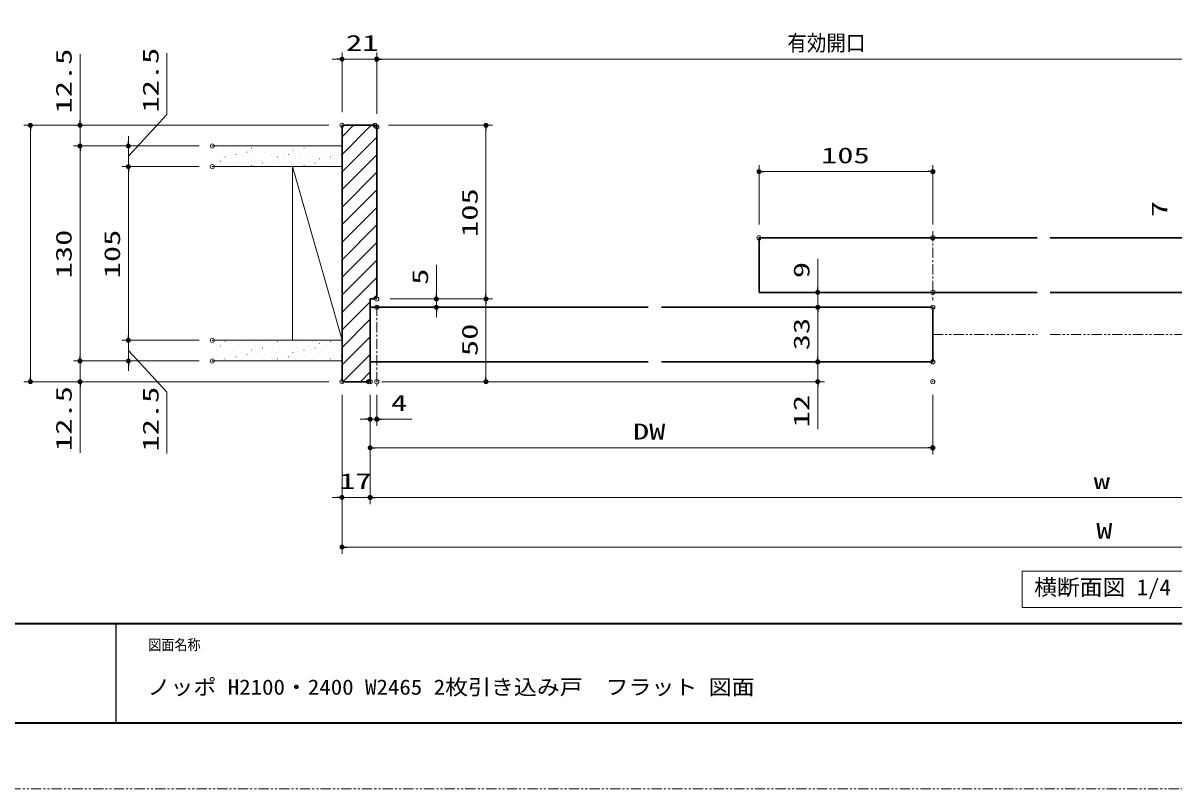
# Model space of a CAD drawing. Units: millimetres, scale not verified. Extents: x -1306 to 1306, y -607 to 607.
# Drawn here: x -949 to -253, y -594 to -131 of the extents above; entities that cross this region are included whole.
import ezdxf
from ezdxf.enums import TextEntityAlignment as Align

# ---------------------------------------------------------------- set-up
doc = ezdxf.new("R2010")
doc.units = ezdxf.units.MM
doc.header["$LTSCALE"] = 5
doc.header["$PDMODE"] = 32
doc.header["$PDSIZE"] = 2.5
doc.linetypes.add('USER1', pattern=[2.5, 1.25, -0.25, 0.25, -0.25, 0.25, -0.25])
doc.linetypes.add('USER3', pattern=[2, 1.25, -0.25, 0.25, -0.25])
for name, color, linetype, lineweight in [('0-1_線(黄)', 2, 'Continuous', 15), ('0-3_陰線', 4, 'USER1', 9), ('0-8_二点鎖線', 4, 'USER1', 9), ('0-C_中心線', 3, 'USER3', 9), ('0-D_線(白)', 7, 'Continuous', 30), ('1-1_寸法線', 3, 'Continuous', 13), ('1-2_ハッチング', 6, 'Continuous', 9), ('1-4_DEFPOINTS', 7, 'Continuous', 5), ('1-5_0', 3, 'Continuous', 25), ('1-7_図面枠', 7, 'Continuous', 35)]:
    doc.layers.add(name, color=color, linetype=linetype, lineweight=lineweight)
doc.styles.add('ＭＳ ゴシック', font='')
doc.styles.get('ＭＳ ゴシック').set_extended_font_data('MS Gothic')

# ---------------------------------------------------------------- blocks, each defined once
blk = doc.blocks.new('_DOT')
at = {"layer": '1-5_0'}
blk.add_line((-2.5, 0), (-5, 0), dxfattribs=at)
for points in [[(0, 0), (-2.5, 0), (-2.48, 0.313)], [(0, 0), (-2.48, -0.313), (-2.5, 0)], [(0, 0), (-2.48, 0.313), (-2.421, 0.622)], [(0, 0), (-2.421, -0.622), (-2.48, -0.313)], [(0, 0), (-2.421, 0.622), (-2.324, 0.92)], [(0, 0), (-2.324, -0.92), (-2.421, -0.622)], [(0, 0), (-2.324, 0.92), (-2.191, 1.204)], [(0, 0), (-2.191, -1.204), (-2.324, -0.92)], [(0, 0), (-2.191, 1.204), (-2.023, 1.469)], [(0, 0), (-2.023, -1.469), (-2.191, -1.204)], [(0, 0), (-2.023, 1.469), (-1.822, 1.711)], [(0, 0), (-1.822, -1.711), (-2.023, -1.469)], [(0, 0), (-1.822, 1.711), (-1.594, 1.926)], [(0, 0), (-1.594, -1.926), (-1.822, -1.711)], [(0, 0), (-1.594, 1.926), (-1.34, 2.111)], [(0, 0), (-1.34, -2.111), (-1.594, -1.926)], [(0, 0), (-1.34, 2.111), (-1.064, 2.262)], [(0, 0), (-1.064, -2.262), (-1.34, -2.111)], [(0, 0), (-1.064, 2.262), (-0.773, 2.378)], [(0, 0), (-0.773, -2.378), (-1.064, -2.262)], [(0, 0), (-0.773, 2.378), (-0.468, 2.456)], [(0, 0), (-0.468, -2.456), (-0.773, -2.378)], [(0, 0), (-0.468, 2.456), (-0.157, 2.495)], [(0, 0), (-0.157, -2.495), (-0.468, -2.456)], [(0, 0), (-0.157, 2.495), (0.157, 2.495)], [(0, 0), (0.157, -2.495), (-0.157, -2.495)], [(0, 0), (0.157, 2.495), (0.468, 2.456)], [(0, 0), (0.468, 2.456), (0.773, 2.378)], [(0, 0), (0.773, 2.378), (1.064, 2.262)], [(0, 0), (1.064, 2.262), (1.34, 2.111)], [(0, 0), (1.34, 2.111), (1.594, 1.926)], [(0, 0), (1.594, 1.926), (1.822, 1.711)], [(0, 0), (1.822, 1.711), (2.023, 1.469)], [(0, 0), (2.023, 1.469), (2.191, 1.204)], [(0, 0), (2.191, 1.204), (2.324, 0.92)], [(0, 0), (2.324, 0.92), (2.421, 0.622)], [(0, 0), (2.421, 0.622), (2.48, 0.313)], [(0, 0), (2.48, 0.313), (2.5, 0)], [(0, 0), (0.468, -2.456), (0.157, -2.495)], [(0, 0), (0.773, -2.378), (0.468, -2.456)], [(0, 0), (1.064, -2.262), (0.773, -2.378)], [(0, 0), (1.34, -2.111), (1.064, -2.262)], [(0, 0), (1.594, -1.926), (1.34, -2.111)], [(0, 0), (1.822, -1.711), (1.594, -1.926)], [(0, 0), (2.023, -1.469), (1.822, -1.711)], [(0, 0), (2.191, -1.204), (2.023, -1.469)], [(0, 0), (2.324, -0.92), (2.191, -1.204)], [(0, 0), (2.421, -0.622), (2.324, -0.92)], [(0, 0), (2.48, -0.313), (2.421, -0.622)], [(0, 0), (2.5, 0), (2.48, -0.313)]]:
    blk.add_solid(points, dxfattribs=at)

msp = doc.modelspace()

# ---------------------------------------------------------------- linework, layer by layer
at = {"layer": '0-1_線(黄)'}
for p, q in [((-756.22, -205.221), (-834.578, -205.221)), ((-756.22, -217.721), (-834.578, -217.721)), ((-786.22, -217.721), (-786.22, -322.721)), ((-786.22, -217.721), (-756.22, -322.721)), ((-756.22, -322.721), (-834.578, -322.721)), ((-756.22, -335.221), (-834.578, -335.221))]:
    msp.add_line(p, q, dxfattribs=at)
msp.add_lwpolyline([(-345.203, -462.346), (-244.353, -462.346), (-244.353, -484.18), (-345.203, -484.18)], close=True, dxfattribs=at)
at = {"layer": '0-3_陰線'}
msp.add_line((387.036, -594), (-1292.964, -594), dxfattribs=at)
at = {"layer": '0-8_二点鎖線'}
for p, q in [((-399.223, -319.221), (-336.224, -319.221)), ((-328.224, -319.221), (-7.221, -319.221))]:
    msp.add_line(p, q, dxfattribs=at)
at = {"layer": '0-C_中心線'}
for p, q in [((-399.223, -256.672), (-399.223, -298.721)), ((-735.22, -301.721), (-735.22, -351.711))]:
    msp.add_line(p, q, dxfattribs=at)
at = {"layer": '0-D_線(白)'}
for p, q in [((-756.22, -192.721), (-736.22, -192.721)), ((-736.22, -192.721), (-735.22, -193.721)), ((-735.22, -296.721), (-735.22, -193.721)), ((-756.22, -322.721), (-756.22, -217.721)), ((-504.223, -260.721), (-336.224, -260.721)), ((-504.223, -260.721), (-504.223, -293.721)), ((-735.22, -296.721), (-736.22, -297.721)), ((-336.224, -293.721), (-504.223, -293.721)), ((-739.22, -302.721), (-571.222, -302.721)), ((-563.222, -302.721), (-399.223, -302.721)), ((-571.222, -335.721), (-739.22, -335.721)), ((-739.22, -346.721), (-740.22, -347.721))]:
    msp.add_line(p, q, dxfattribs=at)
for points in [[(-756.22, -192.721), (-756.22, -347.721), (-740.22, -347.721)], [(-328.224, -260.721), (-164.226, -260.721), (-164.226, -293.721), (-328.224, -293.721)], [(-739.22, -346.721), (-739.22, -297.721), (-736.22, -297.721)], [(-399.223, -302.721), (-399.223, -335.721), (-563.222, -335.721)]]:
    msp.add_lwpolyline(points, dxfattribs=at)
at = {"layer": '1-1_寸法線'}
for p, q in [((-914.578, -189.721), (-914.578, -149.673)), ((-759.22, -152.721), (-762.22, -152.721)), ((-756.22, -184.721), (-756.22, -148.721)), ((-756.22, -152.721), (-735.22, -152.721)), ((-735.22, -185.721), (-735.22, -148.721)), ((-735.22, -185.721), (-735.22, -148.721)), ((-732.22, -152.721), (-729.22, -152.721)), ((-732.22, -152.721), (-197.223, -152.721)), ((-764.22, -192.721), (-948.578, -192.721)), ((-764.22, -192.721), (-918.578, -192.721)), ((-914.578, -205.221), (-914.578, -192.721)), ((-728.22, -192.721), (-665.22, -192.721)), ((-944.578, -195.721), (-944.578, -344.721)), ((-885.328, -202.221), (-885.328, -199.221)), ((-669.22, -195.721), (-669.22, -294.721)), ((-842.578, -205.221), (-918.578, -205.221)), ((-842.578, -205.221), (-918.578, -205.221)), ((-914.578, -208.221), (-914.578, -332.221)), ((-914.578, -208.221), (-914.578, -211.221)), ((-842.578, -205.221), (-889.328, -205.221)), ((-885.328, -217.721), (-885.328, -205.221)), ((-885.328, -217.721), (-885.328, -205.221)), ((-842.578, -217.721), (-889.328, -217.721)), ((-842.578, -217.721), (-889.328, -217.721)), ((-885.328, -220.721), (-885.328, -319.721)), ((-885.328, -220.721), (-885.328, -223.721)), ((-504.223, -252.721), (-504.223, -216.721)), ((-501.223, -220.721), (-402.223, -220.721)), ((-399.223, -252.721), (-399.223, -216.721)), ((-699.22, -294.721), (-699.22, -277.054)), ((-468.723, -290.721), (-468.723, -273.53)), ((-727.22, -297.721), (-665.22, -297.721)), ((-727.22, -297.721), (-665.22, -297.721)), ((-727.22, -297.721), (-695.22, -297.721)), ((-699.22, -302.721), (-699.22, -297.721)), ((-407.223, -293.721), (-472.723, -293.721)), ((-468.723, -302.721), (-468.723, -293.721)), ((-727.22, -302.721), (-695.22, -302.721)), ((-699.22, -305.721), (-699.22, -308.721)), ((-669.22, -300.721), (-669.22, -344.721)), ((-407.223, -302.721), (-472.723, -302.721)), ((-407.223, -302.721), (-472.723, -302.721)), ((-468.723, -305.721), (-468.723, -332.721)), ((-468.723, -305.721), (-468.723, -308.721)), ((-885.328, -319.721), (-885.328, -316.721)), ((-842.578, -322.721), (-889.328, -322.721)), ((-842.578, -322.721), (-889.328, -322.721)), ((-885.328, -335.221), (-885.328, -322.721)), ((-885.328, -335.221), (-885.328, -322.721)), ((-914.578, -332.221), (-914.578, -329.221)), ((-468.723, -332.721), (-468.723, -329.721)), ((-842.578, -335.221), (-918.578, -335.221)), ((-842.578, -335.221), (-918.578, -335.221)), ((-914.578, -335.221), (-914.578, -347.721)), ((-842.578, -335.221), (-889.328, -335.221)), ((-885.328, -338.221), (-885.328, -341.221)), ((-476.723, -335.721), (-472.723, -335.721)), ((-407.223, -335.721), (-472.723, -335.721)), ((-468.723, -335.721), (-468.723, -347.721)), ((-764.22, -347.721), (-948.578, -347.721)), ((-764.22, -347.721), (-918.578, -347.721)), ((-732.22, -347.721), (-464.723, -347.721)), ((-727.22, -347.721), (-665.22, -347.721)), ((-914.578, -350.721), (-914.578, -390.768)), ((-468.723, -350.721), (-468.723, -376.482)), ((-756.22, -355.721), (-756.22, -421.721)), ((-756.22, -355.721), (-756.22, -451.721)), ((-739.22, -355.721), (-739.22, -421.721)), ((-739.22, -355.721), (-739.22, -374.432)), ((-739.22, -355.721), (-739.22, -391.721)), ((-739.22, -355.721), (-739.22, -421.721)), ((-735.22, -355.721), (-735.22, -374.432)), ((-399.223, -355.721), (-399.223, -391.721)), ((-742.22, -370.432), (-745.22, -370.432)), ((-739.22, -370.432), (-735.22, -370.432)), ((-732.22, -370.432), (-714.077, -370.432)), ((-736.22, -387.721), (-402.223, -387.721)), ((-759.22, -417.721), (-762.22, -417.721)), ((-756.22, -417.721), (-739.22, -417.721)), ((-736.22, -417.721), (-733.22, -417.721)), ((-736.22, -417.721), (142.781, -417.721)), ((-753.22, -447.721), (163.781, -447.721))]:
    msp.add_line(p, q, dxfattribs=at)
for points in [[(-885.328, -211.471), (-862.068, -186.176), (-862.068, -149.128)], [(-885.328, -328.971), (-862.068, -354.076), (-862.068, -391.124)]]:
    msp.add_lwpolyline(points, dxfattribs=at)
at = {"layer": '1-2_ハッチング'}
for p, q in [((-756.22, -199.713), (-749.227, -192.721)), ((-756.22, -210.32), (-738.621, -192.721)), ((-756.22, -220.926), (-735.22, -199.926)), ((-832.264, -206.389), (-832.214, -206.389)), ((-828.286, -207.715), (-828.236, -207.715)), ((-821.657, -206.389), (-821.607, -206.389)), ((-817.679, -207.715), (-817.629, -207.715)), ((-811.05, -206.389), (-811, -206.389)), ((-807.073, -207.715), (-807.023, -207.715)), ((-800.444, -206.389), (-800.394, -206.389)), ((-796.466, -207.715), (-796.416, -207.715)), ((-789.837, -206.389), (-789.787, -206.389)), ((-785.86, -207.715), (-785.81, -207.715)), ((-779.231, -206.389), (-779.181, -206.389)), ((-775.253, -207.715), (-775.203, -207.715)), ((-768.624, -206.389), (-768.574, -206.389)), ((-764.646, -207.715), (-764.596, -207.715)), ((-758.017, -206.389), (-757.967, -206.389)), ((-833.589, -213.018), (-833.539, -213.018)), ((-830.938, -210.367), (-830.888, -210.367)), ((-829.612, -214.344), (-829.562, -214.344)), ((-826.96, -211.692), (-826.91, -211.692)), ((-824.309, -209.041), (-824.259, -209.041)), ((-822.983, -213.018), (-822.933, -213.018)), ((-820.331, -210.367), (-820.281, -210.367)), ((-819.005, -214.344), (-818.955, -214.344)), ((-816.354, -211.692), (-816.304, -211.692)), ((-813.702, -209.041), (-813.652, -209.041)), ((-812.376, -213.018), (-812.326, -213.018)), ((-809.724, -210.367), (-809.674, -210.367)), ((-808.399, -214.344), (-808.349, -214.344)), ((-805.747, -211.692), (-805.697, -211.692)), ((-803.095, -209.041), (-803.045, -209.041)), ((-801.77, -213.018), (-801.72, -213.018)), ((-799.118, -210.367), (-799.068, -210.367)), ((-797.792, -214.344), (-797.742, -214.344)), ((-795.14, -211.692), (-795.09, -211.692)), ((-792.489, -209.041), (-792.439, -209.041)), ((-791.163, -213.018), (-791.113, -213.018)), ((-788.511, -210.367), (-788.461, -210.367)), ((-787.185, -214.344), (-787.135, -214.344)), ((-784.534, -211.692), (-784.484, -211.692)), ((-781.882, -209.041), (-781.832, -209.041)), ((-780.556, -213.018), (-780.506, -213.018)), ((-777.905, -210.367), (-777.855, -210.367)), ((-776.579, -214.344), (-776.529, -214.344)), ((-773.927, -211.692), (-773.877, -211.692)), ((-771.276, -209.041), (-771.226, -209.041)), ((-769.95, -213.018), (-769.9, -213.018)), ((-767.298, -210.367), (-767.248, -210.367)), ((-765.972, -214.344), (-765.922, -214.344)), ((-763.321, -211.692), (-763.271, -211.692)), ((-760.669, -209.041), (-760.619, -209.041)), ((-759.343, -213.018), (-759.293, -213.018)), ((-756.691, -210.367), (-756.641, -210.367)), ((-756.22, -231.533), (-735.22, -210.533)), ((-832.264, -216.996), (-832.214, -216.996)), ((-825.634, -215.67), (-825.584, -215.67)), ((-821.657, -216.996), (-821.607, -216.996)), ((-815.028, -215.67), (-814.978, -215.67)), ((-811.05, -216.996), (-811, -216.996)), ((-804.421, -215.67), (-804.371, -215.67)), ((-800.444, -216.996), (-800.394, -216.996)), ((-793.815, -215.67), (-793.765, -215.67)), ((-789.837, -216.996), (-789.787, -216.996)), ((-783.208, -215.67), (-783.158, -215.67)), ((-779.231, -216.996), (-779.181, -216.996)), ((-772.601, -215.67), (-772.551, -215.67)), ((-768.624, -216.996), (-768.574, -216.996)), ((-761.995, -215.67), (-761.945, -215.67)), ((-758.017, -216.996), (-757.967, -216.996)), ((-756.22, -242.14), (-735.22, -221.14)), ((-756.22, -252.746), (-735.22, -231.746)), ((-756.22, -263.353), (-735.22, -242.353)), ((-756.22, -273.959), (-735.22, -252.959)), ((-756.22, -284.566), (-735.22, -263.566)), ((-756.22, -295.173), (-735.22, -274.173)), ((-756.22, -305.779), (-735.22, -284.779)), ((-737.555, -297.721), (-735.22, -295.386)), ((-756.22, -316.386), (-739.22, -299.386)), ((-756.22, -326.992), (-739.22, -309.992)), ((-833.589, -324.691), (-833.539, -324.691)), ((-829.612, -326.017), (-829.562, -326.017)), ((-826.96, -323.365), (-826.91, -323.365)), ((-822.983, -324.691), (-822.933, -324.691)), ((-819.005, -326.017), (-818.955, -326.017)), ((-816.354, -323.365), (-816.304, -323.365)), ((-812.376, -324.691), (-812.326, -324.691)), ((-808.399, -326.017), (-808.349, -326.017)), ((-805.747, -323.365), (-805.697, -323.365)), ((-801.77, -324.691), (-801.72, -324.691)), ((-797.792, -326.017), (-797.742, -326.017)), ((-795.14, -323.365), (-795.09, -323.365)), ((-791.163, -324.691), (-791.113, -324.691)), ((-787.185, -326.017), (-787.135, -326.017)), ((-784.534, -323.365), (-784.484, -323.365)), ((-780.556, -324.691), (-780.506, -324.691)), ((-776.579, -326.017), (-776.529, -326.017)), ((-773.927, -323.365), (-773.877, -323.365)), ((-769.95, -324.691), (-769.9, -324.691)), ((-765.972, -326.017), (-765.922, -326.017)), ((-763.321, -323.365), (-763.271, -323.365)), ((-759.343, -324.691), (-759.293, -324.691)), ((-756.22, -337.599), (-739.22, -320.599)), ((-832.264, -328.668), (-832.214, -328.668)), ((-830.938, -332.646), (-830.888, -332.646)), ((-828.286, -329.994), (-828.236, -329.994)), ((-825.634, -327.342), (-825.584, -327.342)), ((-824.309, -331.32), (-824.259, -331.32)), ((-821.657, -328.668), (-821.607, -328.668)), ((-820.331, -332.646), (-820.281, -332.646)), ((-817.679, -329.994), (-817.629, -329.994)), ((-815.028, -327.342), (-814.978, -327.342)), ((-813.702, -331.32), (-813.652, -331.32)), ((-811.05, -328.668), (-811, -328.668)), ((-809.724, -332.646), (-809.674, -332.646)), ((-807.073, -329.994), (-807.023, -329.994)), ((-804.421, -327.342), (-804.371, -327.342)), ((-803.095, -331.32), (-803.045, -331.32)), ((-800.444, -328.668), (-800.394, -328.668)), ((-799.118, -332.646), (-799.068, -332.646)), ((-796.466, -329.994), (-796.416, -329.994)), ((-793.815, -327.342), (-793.765, -327.342)), ((-792.489, -331.32), (-792.439, -331.32)), ((-789.837, -328.668), (-789.787, -328.668)), ((-788.511, -332.646), (-788.461, -332.646)), ((-785.86, -329.994), (-785.81, -329.994)), ((-783.208, -327.342), (-783.158, -327.342)), ((-781.882, -331.32), (-781.832, -331.32)), ((-779.231, -328.668), (-779.181, -328.668)), ((-777.905, -332.646), (-777.855, -332.646)), ((-775.253, -329.994), (-775.203, -329.994)), ((-772.601, -327.342), (-772.551, -327.342)), ((-771.276, -331.32), (-771.226, -331.32)), ((-768.624, -328.668), (-768.574, -328.668)), ((-767.298, -332.646), (-767.248, -332.646)), ((-764.646, -329.994), (-764.596, -329.994)), ((-761.995, -327.342), (-761.945, -327.342)), ((-760.669, -331.32), (-760.619, -331.32)), ((-758.017, -328.668), (-757.967, -328.668)), ((-756.691, -332.646), (-756.641, -332.646)), ((-755.735, -347.721), (-739.22, -331.206)), ((-826.96, -333.972), (-826.91, -333.972)), ((-816.354, -333.972), (-816.304, -333.972)), ((-805.747, -333.972), (-805.697, -333.972)), ((-795.14, -333.972), (-795.09, -333.972)), ((-784.534, -333.972), (-784.484, -333.972)), ((-773.927, -333.972), (-773.877, -333.972)), ((-763.321, -333.972), (-763.271, -333.972)), ((-745.128, -347.721), (-739.22, -341.812))]:
    msp.add_line(p, q, dxfattribs=at)
at = {"layer": '1-4_DEFPOINTS'}
for p in [(-735.22, -152.721), (-756.22, -192.721), (-756.22, -192.721), (-736.22, -192.721), (-735.22, -193.721), (-914.578, -205.221), (-834.578, -205.221), (-885.328, -217.721), (-834.578, -217.721), (-399.223, -220.721), (-504.223, -260.721), (-399.223, -260.721), (-735.22, -297.721), (-669.22, -297.721), (-399.223, -293.721), (-735.22, -302.721), (-699.22, -302.721), (-468.723, -302.721), (-399.223, -302.721), (-885.328, -322.721), (-834.578, -322.721), (-914.578, -335.221), (-885.328, -335.221), (-834.578, -335.221), (-468.723, -335.721), (-468.723, -335.721), (-468.723, -335.721), (-399.223, -335.721), (-944.578, -347.721), (-914.578, -347.721), (-756.22, -347.721), (-756.22, -347.721), (-740.22, -347.721), (-739.22, -347.721), (-735.22, -347.721), (-735.22, -347.721), (-669.22, -347.721), (-399.223, -347.721), (-735.22, -370.432), (-399.223, -387.721), (-739.22, -417.721)]:
    msp.add_point(p, dxfattribs=at)
at = {"layer": '1-5_0', "color": 7}
msp.add_line((-892.964, -494), (-892.964, -554), dxfattribs=at)
msp.add_line((-892.964, -494), (-892.964, -554), dxfattribs=at)
at = {"layer": '1-7_図面枠'}
msp.add_line((-1252.964, -494), (347.036, -494), dxfattribs=at)
msp.add_lwpolyline([(-1252.964, -554), (347.036, -554), (347.036, 554), (-1252.964, 554)], close=True, dxfattribs=at)

# ---------------------------------------------------------------- block references
at = {"layer": '1-1_寸法線', "xscale": 0.6, "yscale": 0.6}
for p in [(-756.22, -152.721), (-399.223, -220.721), (-739.22, -370.432), (-399.223, -387.721), (-756.22, -417.721)]:
    msp.add_blockref('_DOT', p, dxfattribs=at)
for p, rotation in [((-735.22, -152.721), 180), ((-735.22, -152.721), 180), ((-944.578, -192.721), 90), ((-914.578, -192.721), 270), ((-669.22, -192.721), 90), ((-914.578, -205.221), 90), ((-914.578, -205.221), 90), ((-885.328, -205.221), 270), ((-885.328, -217.721), 90), ((-885.328, -217.721), 90), ((-504.223, -220.721), 180), ((-468.723, -293.721), 270), ((-699.22, -297.721), 270), ((-669.22, -297.721), 270), ((-669.22, -297.721), 90), ((-699.22, -302.721), 90), ((-468.723, -302.721), 90), ((-468.723, -302.721), 90), ((-885.328, -322.721), 270), ((-885.328, -322.721), 270), ((-914.578, -335.221), 270), ((-914.578, -335.221), 270), ((-885.328, -335.221), 90), ((-468.723, -335.721), 270), ((-468.723, -335.721), 270), ((-944.578, -347.721), 270), ((-914.578, -347.721), 90), ((-669.22, -347.721), 270), ((-468.723, -347.721), 90), ((-735.22, -370.432), 180), ((-739.22, -387.721), 180), ((-739.22, -417.721), 180), ((-739.22, -417.721), 180), ((-756.22, -447.721), 180)]:
    msp.add_blockref('_DOT', p, dxfattribs=dict(at, rotation=rotation))

# ---------------------------------------------------------------- texts
at = {"layer": '0-1_線(黄)', "style": 'ＭＳ ゴシック', "width": 1.05}
msp.add_text('横断面図 1/4', height=9.621, dxfattribs=at).set_placement((-337.955, -479.724), align=Align.BOTTOM_LEFT)
at = {"layer": '1-1_寸法線', "style": 'ＭＳ ゴシック'}
for s, width, p in [('21', 1.5, (-753.815, -150.571)), ('有効開口', 0.9, (-487.085, -150.571)), ('105', 1.5, (-466.723, -218.571)), ('4', 1.5, (-726.649, -368.283)), ('DW', 1.5, (-580.412, -385.571)), ('17', 1.5, (-757.958, -415.571)), ('w', 1.5, (-301.958, -415.571)), ('W', 1.5, (-300.434, -445.571))]:
    msp.add_text(s, height=9.604, dxfattribs=dict(at, width=width)).set_placement(p, align=Align.BOTTOM_LEFT)
at = {"layer": '1-1_寸法線', "style": 'ＭＳ ゴシック', "width": 1.5}
for s, p in [('12.5', (-916.728, -185.578)), ('12.5', (-864.218, -185.033)), ('105', (-671.37, -260.221)), ('7', (-254.547, -248.281)), ('130', (-916.728, -285.221)), ('105', (-887.478, -285.221)), ('9', (-470.873, -285.149)), ('5', (-701.37, -289.149)), ('33', (-470.873, -328.744)), ('50', (-671.37, -332.244)), ('12.5', (-916.728, -389.625)), ('12.5', (-864.218, -389.981)), ('12', (-470.873, -375.34))]:
    msp.add_text(s, height=9.604, rotation=90, dxfattribs=at).set_placement(p, align=Align.BOTTOM_LEFT)
at = {"layer": '1-7_図面枠', "style": 'ＭＳ ゴシック'}
for s, height, width, p in [('図面名称', 6.452, 0.9, (-873.367, -511.963)), ('ノッポ H2100・2400 W2465 2枚引き込み戸  フラット 図面', 9.236, 1.1, (-873.76, -539.776))]:
    msp.add_text(s, height=height, dxfattribs=dict(at, width=width)).set_placement(p, align=Align.BOTTOM_LEFT)

doc.saveas('drawing.dxf')
